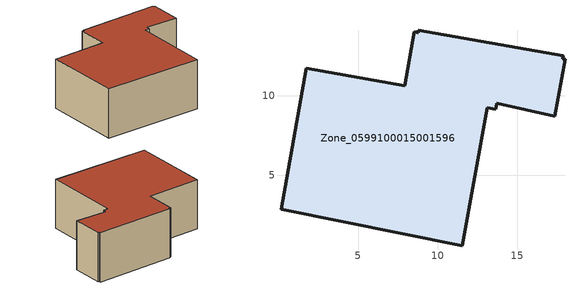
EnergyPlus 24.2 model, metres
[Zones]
Zone_0599100015001596
 floor ground (C_G): 8.78,13.97 8.78,14.12 17.89,12.51 17.86,12.33 18.01,12.3 17.36,8.72 13.71,9.54 13.64,9.15 13.11,9.25 11.54,0.55 0.14,2.84 1.74,11.72 7.92,10.61 8.53,14.02 z0.86
 wall outside (C_F): 7.92,10.61 1.74,11.72 0.14,2.84 11.54,0.55 13.11,9.25 13.64,9.15 13.71,9.54 17.36,8.72 18.01,12.3 17.86,12.33 17.89,12.51 8.78,14.12 8.78,13.97 8.53,14.02 7.92,10.61 z0.86:6.58
 roof outside (C_R): 8.78,14.12 8.78,13.97 8.53,14.02 7.92,10.61 1.74,11.72 0.14,2.84 11.54,0.55 13.11,9.25 13.64,9.15 13.71,9.54 17.36,8.72 18.01,12.3 17.86,12.33 17.89,12.51 z6.58
[BUILDING]
Pand.0599100015001596: North Axis=0; Terrain=City; Loads Convergence Tolerance Value=0.04; Temperature Convergence Tolerance Value=0.4; Solar Distribution=FullExterior; Maximum Number of Warmup Days=25; Minimum Number of Warmup Days=1
[Site:Location]
Rotterdam.The.Hague.AP_ZH_NLD Design_Conditions: Latitude=51.96; Longitude=4.45; Time Zone=1; Elevation=-4.5
[SITE:GROUNDTEMPERATURE:BUILDINGSURFACE]
18, 18, 18, 18, 18, 18, 18, 18, 18, 18, 18, 18
[MATERIAL] Thermal Absorptance=0.9; Solar Absorptance=0.7; Visible Absorptance=0.7
Name | Roughness | Thickness | Conductivity | Density | Specific Heat
G.D.1975-1991 | MediumSmooth | 0.15 | 0.288461 | 540 | 1210
F.D.1975-1991 | Rough | 0.3 | 0.230769 | 1920 | 840
R.D.1975-1991 | MediumRough | 0.2 | 0.153846 | 1500 | 1000
[CONSTRUCTION]
C_G: G.D.1975-1991
C_F: F.D.1975-1991
C_R: R.D.1975-1991
[ZONE]
Zone_0599100015001596: Type=1; Multiplier=1; Ceiling Height=Autocalculate; Volume=Autocalculate; Floor Area=autocalculate; Part of Total Floor Area=Yes
[ZONEINFILTRATION:DESIGNFLOWRATE]
Infil_Zone_0599100015001596: Zone or ZoneList or Space or SpaceList=Zone_0599100015001596; Schedule=AlwaysOn; Design Flow Rate Calculation Method=Flow/Area; Flow Rate per Floor Area=0.0042; Constant Term Coefficient=1; Temperature Term Coefficient=0; Velocity Term Coefficient=0; Velocity Squared Term Coefficient=0
[HVACTEMPLATE:ZONE:IDEALLOADSAIRSYSTEM]
Zone_0599100015001596: Maximum Heating Supply Air Temperature=50; Minimum Cooling Supply Air Temperature=13; Maximum Heating Supply Air Humidity Ratio=0.0156; Minimum Cooling Supply Air Humidity Ratio=0.0077; Heating Limit=NoLimit; Cooling Limit=NoLimit; Dehumidification Control Type=ConstantSensibleHeatRatio; Cooling Sensible Heat Ratio=0.7; Dehumidification Setpoint=60; Humidification Control Type=None; Humidification Setpoint=30; Outdoor Air Method=None; Outdoor Air Flow Rate per Person=0.00944; Outdoor Air Flow Rate per Zone Floor Area=0; Outdoor Air Flow Rate per Zone=0; Demand Controlled Ventilation Type=None; Outdoor Air Economizer Type=NoEconomizer; Heat Recovery Type=None; Sensible Heat Recovery Effectiveness=0.7; Latent Heat Recovery Effectiveness=0.65
[ZONECONTROL:THERMOSTAT]
ThermostatControl_Zone_0599100015001596: Zone or ZoneList=Zone_0599100015001596; Control Type Schedule=DualSetpointControlType; Control 1=Thermostat_Zone_0599100015001596; Temperature Difference Between Cutout And Setpoint=0
[THERMOSTATSETPOINT:DUALSETPOINT]
Thermostat_Zone_0599100015001596: Heating Setpoint Temperature Schedule=HeatingSetpoint_Zone_0599100015001596; Cooling Setpoint Temperature Schedule=CoolingSetpoint_Zone_0599100015001596
[SCHEDULE:COMPACT]
HeatingSetpoint_Zone_0599100015001596: Through: 12/31, For: AllDays, Until: 24:00, 21
CoolingSetpoint_Zone_0599100015001596: Through: 12/31, For: AllDays, Until: 24:00, 24
DualSetpointControlType: Through: 12/31, For: AllDays, Until: 24:00, 4
AlwaysOn: Through: 12/31, For: AllDays, Until: 24:00, 1
